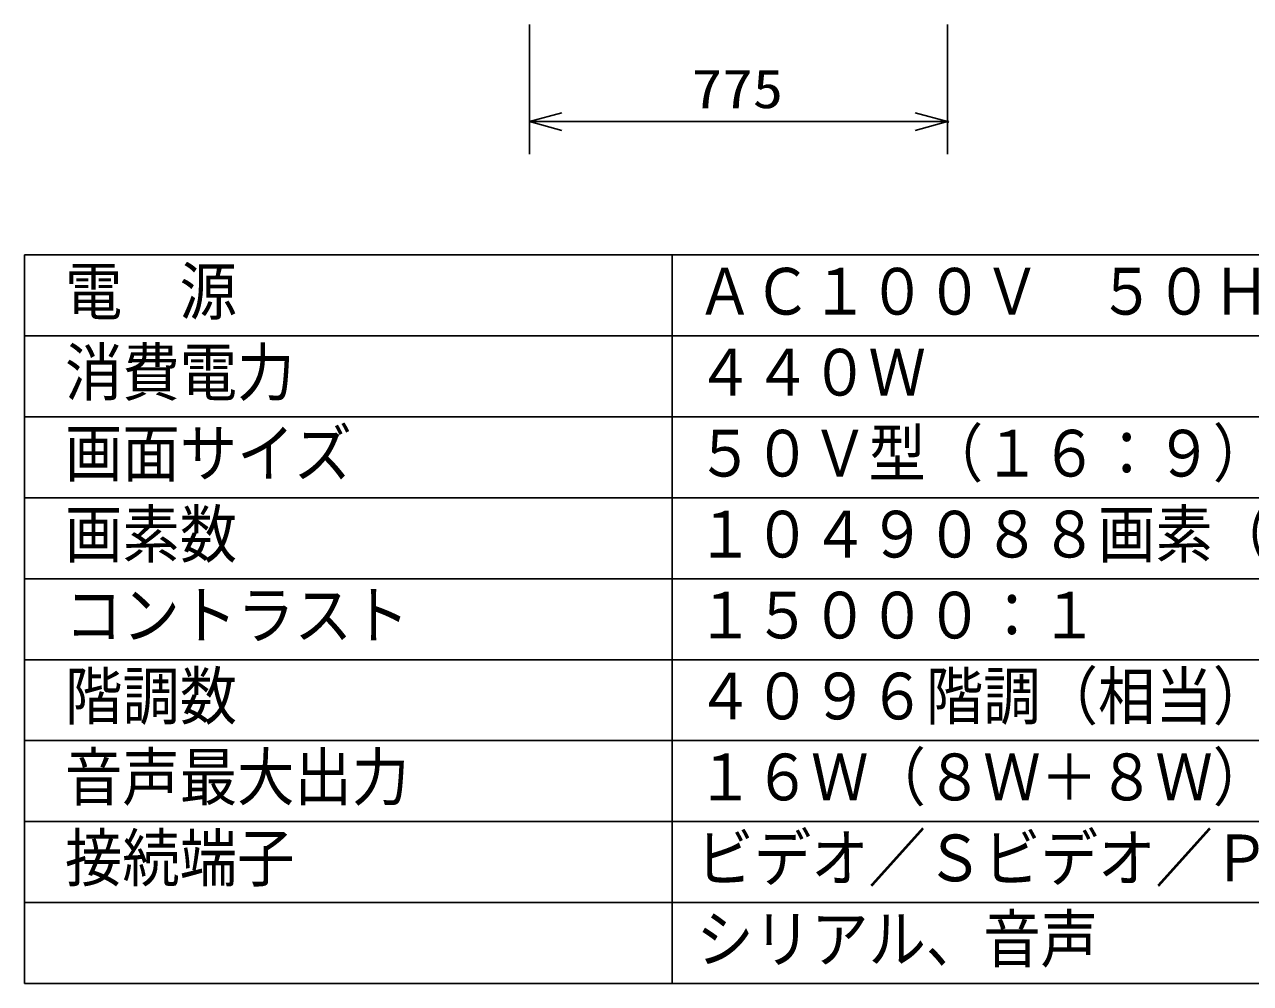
# Model space of a CAD drawing. Units: millimetres, scale not verified. Extents: x -63 to 63, y -57 to 57.
# Drawn here: x -62.5 to 13.2, y -56.5 to 2.7 of the extents above; entities that cross this region are included whole.
import ezdxf
from ezdxf.enums import TextEntityAlignment as Align

# ---------------------------------------------------------------- set-up
doc = ezdxf.new("R2010")
doc.units = ezdxf.units.MM
doc.header["$LTSCALE"] = 0.190236
doc.header["$PDMODE"] = 32
doc.header["$PDSIZE"] = 0.0951
for name, color, linetype in [('0-3_MOJI1', 2, 'Continuous'), ('0-4_SUNPO', 3, 'Continuous'), ('0-5_WAKU', 7, 'Continuous')]:
    doc.layers.add(name, color=color, linetype=linetype)
doc.styles.add('ＭＳ ゴシック', font='')
doc.styles.get('ＭＳ ゴシック').set_extended_font_data('MS Gothic')

# ---------------------------------------------------------------- blocks, each defined once
blk = doc.blocks.new('_OPEN30')
at = {"layer": '0-5_WAKU'}
blk.add_line((0, 0), (-1, 0), dxfattribs=at)
blk.add_lwpolyline([(-1, 0.26795), (0, 0), (-1, -0.26795)], dxfattribs=at)

msp = doc.modelspace()

# ---------------------------------------------------------------- linework, layer by layer
at = {"layer": '0-4_SUNPO'}
for p, q in [((-31.3122, 2.7324), (-31.3122, -5.2676)), ((-5.4788, 2.7324), (-5.4788, -5.2676)), ((-29.3121, -3.2676), (-7.4788, -3.2676))]:
    msp.add_line(p, q, dxfattribs=at)
at = {"layer": '0-5_WAKU', "color": 4}
for p, q in [((-62.5001, -11.5), (-62.5001, -56.5001)), ((-62.5001, -11.5), (62.5001, -11.5)), ((-22.5, -11.5), (-22.5, -56.5001)), ((62.5001, -56.5001), (-62.5001, -56.5001))]:
    msp.add_line(p, q, dxfattribs=at)
at = {"layer": '0-5_WAKU', "color": 1}
for p, q in [((-62.5001, -16.5), (62.5001, -16.5)), ((-62.5001, -21.5), (62.5001, -21.5)), ((-62.5001, -26.5), (62.5001, -26.5)), ((-62.5001, -31.5001), (62.5001, -31.5001)), ((-62.5001, -36.5001), (62.5001, -36.5001)), ((-62.5001, -41.5001), (62.5001, -41.5001)), ((-62.5001, -46.5001), (62.5001, -46.5001)), ((-62.5001, -51.5001), (62.5001, -51.5001))]:
    msp.add_line(p, q, dxfattribs=at)
at = {"layer": '0-5_WAKU'}
msp.add_point((-5.4788, -3.2676), dxfattribs=at)

# ---------------------------------------------------------------- block references
at = {"layer": '0-4_SUNPO', "xscale": 2, "yscale": 2, "rotation": 180}
msp.add_blockref('_OPEN30', (-31.3122, -3.2676), dxfattribs=at)
at = {"layer": '0-4_SUNPO', "xscale": 2, "yscale": 2}
msp.add_blockref('_OPEN30', (-5.4788, -3.2676), dxfattribs=at)

# ---------------------------------------------------------------- texts
at = {"layer": '0-3_MOJI1', "style": 'ＭＳ ゴシック', "width": 0.9}
for s, height, p in [('電  源', 2.886, (-60.0001, -16.0551)), ('ＡＣ１００Ｖ\u3000５０Ｈｚ／６０Ｈｚ', 2.887, (-21, -16.0551)), ('消費電力', 2.887, (-60.0001, -21.0552)), ('４４０Ｗ', 2.887, (-21, -21.0552)), ('画面サイズ', 2.887, (-60.0001, -26.0552)), ('５０Ｖ型（１６：９）', 2.887, (-21, -26.0552)), ('画素数', 2.887, (-60.0001, -31.0552)), ('１０４９０８８画素（水平１３６６×垂直７６８）', 2.887, (-21, -31.0552)), ('コントラスト', 2.887, (-60.0001, -36.0552)), ('１５０００：１', 2.887, (-21, -36.0552)), ('階調数', 2.887, (-60.0001, -41.0552)), ('４０９６階調（相当）', 2.887, (-21, -41.0552)), ('音声最大出力', 2.887, (-60.0001, -46.0552)), ('１６Ｗ（８Ｗ＋８Ｗ）', 2.887, (-21, -46.0552)), ('接続端子', 2.887, (-60.0001, -51.0552)), ('ビデオ／Ｓビデオ／ＰＣ／外部スピーカ', 2.887, (-21, -51.0552)), ('シリアル、音声', 2.887, (-21, -56.0552))]:
    msp.add_text(s, height=height, dxfattribs=at).set_placement(p, align=Align.BOTTOM_LEFT)
at = {"layer": '0-4_SUNPO', "style": 'ＭＳ ゴシック', "width": 1.15}
msp.add_text('775', height=2.406, dxfattribs=at).set_placement((-21.2826, -3.158), align=Align.BOTTOM_LEFT)

doc.saveas('drawing.dxf')
